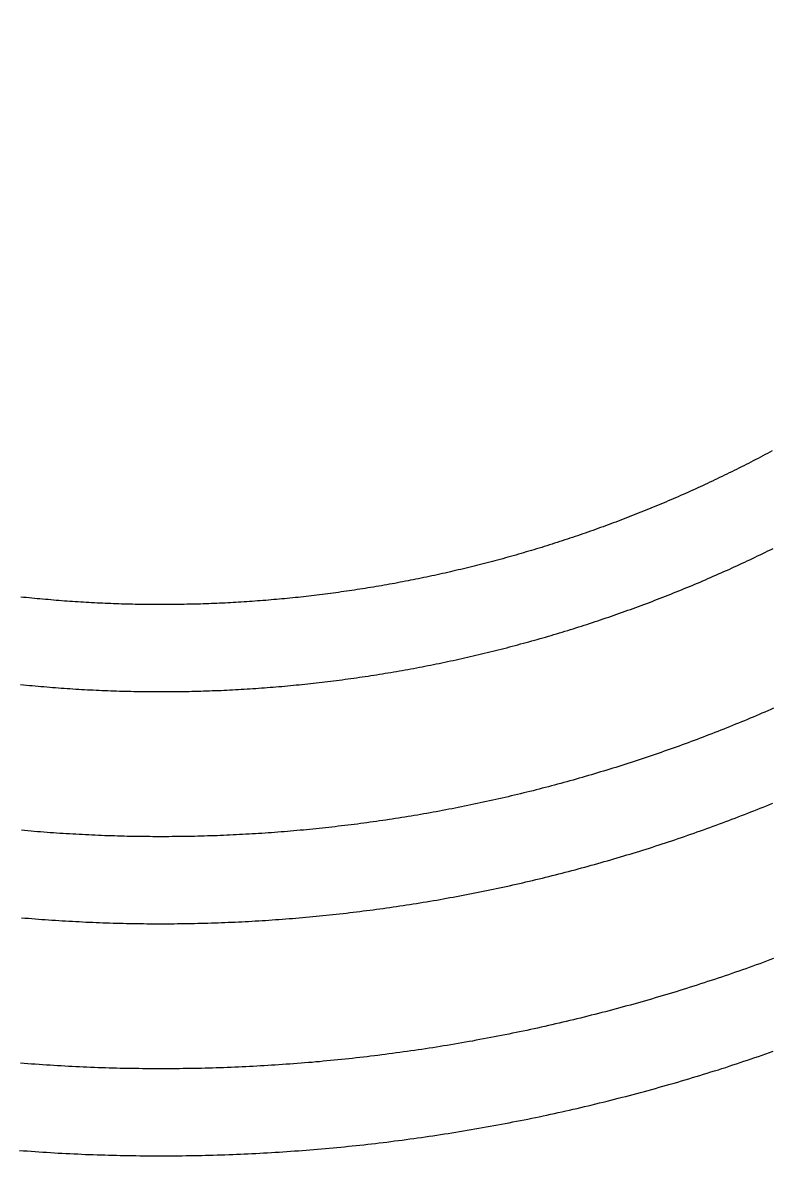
# Model space of a CAD drawing. Header units: inches. Extents: x -43479 to 56521, y -44741 to 59530.
# Drawn here: x -19302 to -18271, y 355 to 1944 of the extents above; entities that cross this region are included whole.
import ezdxf

# ---------------------------------------------------------------- set-up
doc = ezdxf.new("R2010")
doc.units = ezdxf.units.IN
doc.header["$MEASUREMENT"] = 0

# ---------------------------------------------------------------- blocks, each defined once
blk = doc.blocks.new('kanishk_spiralEditV1')
for points in [[(2993.2, -1110.1), (2987.8, -1110.5), (2982.5, -1110.9), (2977.1, -1111.3), (2971.8, -1111.7), (2966.5, -1112), (2961.1, -1112.4), (2955.8, -1112.7), (2950.4, -1113), (2945.1, -1113.4), (2939.8, -1113.7), (2934.4, -1113.9), (2929.1, -1114.2), (2923.7, -1114.5), (2918.4, -1114.8), (2913, -1115), (2907.7, -1115.2), (2902.4, -1115.5), (2897, -1115.7), (2891.7, -1115.9), (2886.3, -1116.1), (2881, -1116.2), (2875.6, -1116.4), (2870.3, -1116.6), (2865, -1116.7), (2859.6, -1116.8), (2854.3, -1117), (2848.9, -1117.1), (2843.6, -1117.2), (2838.2, -1117.3), (2832.9, -1117.3), (2827.5, -1117.4), (2822.2, -1117.5), (2816.8, -1117.5), (2811.5, -1117.5), (2806.2, -1117.6), (2800.8, -1117.6), (2795.5, -1117.6), (2790.1, -1117.6), (2784.8, -1117.5), (2779.4, -1117.5), (2774.1, -1117.5), (2768.8, -1117.4), (2763.4, -1117.3), (2758.1, -1117.3), (2752.7, -1117.2), (2747.4, -1117.1), (2742, -1117), (2736.7, -1116.8), (2731.4, -1116.7), (2726, -1116.6), (2720.7, -1116.4), (2715.4, -1116.2), (2710, -1116), (2704.7, -1115.9), (2699.3, -1115.7), (2694, -1115.4), (2688.7, -1115.2), (2683.3, -1115), (2678, -1114.7), (2672.7, -1114.5), (2667.3, -1114.2), (2662, -1113.9), (2656.7, -1113.6), (2651.4, -1113.3), (2646, -1113), (2640.7, -1112.7), (2635.4, -1112.4), (2630, -1112), (2624.7, -1111.7), (2619.4, -1111.3), (2614.1, -1110.9), (2608.8, -1110.5), (2603.4, -1110.1), (2598.1, -1109.7), (2592.8, -1109.3), (2587.5, -1108.8), (2582.2, -1108.4), (2576.8, -1107.9), (2571.5, -1107.5), (2566.2, -1107), (2560.9, -1106.5), (2555.6, -1106), (2550.3, -1105.5), (2545, -1105), (2539.7, -1104.4), (2534.4, -1103.9), (2529.1, -1103.3), (2523.8, -1102.7), (2518.5, -1102.2), (2513.2, -1101.6), (2507.9, -1101), (2502.6, -1100.4), (2497.3, -1099.7), (2492, -1099.1), (2486.7, -1098.5), (2481.4, -1097.8), (2476.1, -1097.1), (2470.8, -1096.4), (2465.5, -1095.8), (2460.3, -1095.1), (2455, -1094.3), (2449.7, -1093.6), (2444.4, -1092.9), (2439.1, -1092.1), (2433.9, -1091.4), (2428.6, -1090.6), (2423.3, -1089.8), (2418.1, -1089), (2412.8, -1088.2), (2407.5, -1087.4), (2402.3, -1086.6), (2397, -1085.8), (2391.7, -1084.9), (2386.5, -1084.1), (2381.2, -1083.2), (2376, -1082.3), (2370.7, -1081.4), (2365.5, -1080.5), (2360.2, -1079.6), (2355, -1078.7), (2349.7, -1077.8), (2344.5, -1076.8), (2339.3, -1075.9), (2334, -1074.9), (2328.8, -1073.9), (2323.6, -1072.9), (2318.3, -1071.9), (2313.1, -1070.9), (2307.9, -1069.9), (2302.6, -1068.9), (2297.4, -1067.8), (2292.2, -1066.8), (2287, -1065.7), (2281.8, -1064.7), (2276.6, -1063.6), (2271.4, -1062.5), (2266.2, -1061.4), (2261, -1060.2), (2255.8, -1059.1), (2250.6, -1058), (2245.4, -1056.8), (2240.2, -1055.7), (2235, -1054.5), (2229.8, -1053.3), (2224.6, -1052.1), (2219.4, -1050.9), (2214.3, -1049.7), (2209.1, -1048.5), (2203.9, -1047.2), (2198.7, -1046), (2193.6, -1044.7), (2188.4, -1043.5), (2183.2, -1042.2), (2178.1, -1040.9), (2172.9, -1039.6), (2167.8, -1038.3), (2162.6, -1036.9), (2157.5, -1035.6), (2152.3, -1034.3), (2147.2, -1032.9), (2142.1, -1031.6), (2136.9, -1030.2), (2131.8, -1028.8), (2126.7, -1027.4), (2121.5, -1026), (2116.4, -1024.6), (2111.3, -1023.1), (2106.2, -1021.7), (2101.1, -1020.2), (2096, -1018.8), (2090.9, -1017.3), (2085.8, -1015.8), (2080.7, -1014.3), (2075.6, -1012.8), (2070.5, -1011.3), (2065.4, -1009.8), (2060.3, -1008.2), (2055.2, -1006.7), (2050.1, -1005.1), (2045.1, -1003.6), (2040, -1002), (2034.9, -1000.4), (2029.8, -998.8), (2024.8, -997.2), (2019.7, -995.6), (2014.7, -993.9), (2009.6, -992.3), (2004.6, -990.6), (1999.5, -989), (1994.5, -987.3), (1989.5, -985.6), (1984.4, -983.9), (1979.4, -982.2), (1974.4, -980.5), (1969.4, -978.8), (1964.3, -977), (1959.3, -975.3), (1954.3, -973.5)], [(2990.4, -789.4), (2985.7, -789.8), (2981, -790.2), (2976.4, -790.5), (2971.7, -790.9), (2967, -791.3), (2962.4, -791.6), (2957.7, -792), (2953, -792.3), (2948.4, -792.6), (2943.7, -792.9), (2939, -793.2), (2934.3, -793.5), (2929.7, -793.8), (2925, -794.1), (2920.3, -794.3), (2915.7, -794.6), (2911, -794.8), (2906.3, -795), (2901.6, -795.3), (2897, -795.5), (2892.3, -795.7), (2887.6, -795.9), (2882.9, -796), (2878.3, -796.2), (2873.6, -796.4), (2868.9, -796.5), (2864.2, -796.7), (2859.6, -796.8), (2854.9, -796.9), (2850.2, -797.1), (2845.5, -797.2), (2840.9, -797.2), (2836.2, -797.3), (2831.5, -797.4), (2826.8, -797.5), (2822.2, -797.5), (2817.5, -797.6), (2812.8, -797.6), (2808.1, -797.6), (2803.5, -797.6), (2798.8, -797.7), (2794.1, -797.7), (2789.4, -797.6), (2784.8, -797.6), (2780.1, -797.6), (2775.4, -797.5), (2770.7, -797.5), (2766.1, -797.4), (2761.4, -797.3), (2756.7, -797.3), (2752.1, -797.2), (2747.4, -797.1), (2742.7, -797), (2738, -796.8), (2733.4, -796.7), (2728.7, -796.6), (2724, -796.4), (2719.4, -796.3), (2714.7, -796.1), (2710, -795.9), (2705.4, -795.7), (2700.7, -795.5), (2696, -795.3), (2691.4, -795.1), (2686.7, -794.9), (2682.1, -794.6), (2677.4, -794.4), (2672.7, -794.1), (2668.1, -793.8), (2663.4, -793.6), (2658.8, -793.3), (2654.1, -793), (2649.4, -792.7), (2644.8, -792.4), (2640.1, -792), (2635.5, -791.7), (2630.8, -791.4), (2626.2, -791), (2621.5, -790.6), (2616.9, -790.3), (2612.2, -789.9), (2607.6, -789.5), (2602.9, -789.1), (2598.3, -788.7), (2593.6, -788.2), (2589, -787.8), (2584.3, -787.4), (2579.7, -786.9), (2575.1, -786.4), (2570.4, -786), (2565.8, -785.5), (2561.1, -785), (2556.5, -784.5), (2551.9, -784), (2547.2, -783.5), (2542.6, -782.9), (2538, -782.4), (2533.4, -781.8), (2528.7, -781.3), (2524.1, -780.7), (2519.5, -780.1), (2514.8, -779.6), (2510.2, -779), (2505.6, -778.3), (2501, -777.7), (2496.4, -777.1), (2491.8, -776.5), (2487.1, -775.8), (2482.5, -775.2), (2477.9, -774.5), (2473.3, -773.8), (2468.7, -773.1), (2464.1, -772.4), (2459.5, -771.7), (2454.9, -771), (2450.3, -770.3), (2445.7, -769.6), (2441.1, -768.8), (2436.5, -768.1), (2431.9, -767.3), (2427.3, -766.5), (2422.7, -765.8), (2418.1, -765), (2413.5, -764.2), (2409, -763.4), (2404.4, -762.5), (2399.8, -761.7), (2395.2, -760.9), (2390.6, -760), (2386.1, -759.2), (2381.5, -758.3), (2376.9, -757.4), (2372.3, -756.5), (2367.8, -755.6), (2363.2, -754.7), (2358.7, -753.8), (2354.1, -752.9), (2349.5, -752), (2345, -751), (2340.4, -750.1), (2335.9, -749.1), (2331.3, -748.1), (2326.8, -747.2), (2322.2, -746.2), (2317.7, -745.2), (2313.2, -744.2), (2308.6, -743.1), (2304.1, -742.1), (2299.5, -741.1), (2295, -740), (2290.5, -739), (2286, -737.9), (2281.4, -736.8), (2276.9, -735.7), (2272.4, -734.7), (2267.9, -733.6), (2263.4, -732.4), (2258.9, -731.3), (2254.4, -730.2), (2249.8, -729), (2245.3, -727.9), (2240.8, -726.7), (2236.3, -725.6), (2231.9, -724.4), (2227.4, -723.2), (2222.9, -722), (2218.4, -720.8), (2213.9, -719.6), (2209.4, -718.3), (2204.9, -717.1), (2200.5, -715.9), (2196, -714.6), (2191.5, -713.4), (2187.1, -712.1), (2182.6, -710.8), (2178.1, -709.5), (2173.7, -708.2), (2169.2, -706.9), (2164.8, -705.6), (2160.3, -704.3), (2155.9, -702.9), (2151.4, -701.6), (2147, -700.2), (2142.6, -698.9), (2138.1, -697.5), (2133.7, -696.1), (2129.3, -694.7), (2124.8, -693.3), (2120.4, -691.9), (2116, -690.5), (2111.6, -689), (2107.2, -687.6), (2102.8, -686.2), (2098.4, -684.7), (2093.9, -683.2), (2089.6, -681.8), (2085.2, -680.3), (2080.8, -678.8), (2076.4, -677.3), (2072, -675.8), (2067.6, -674.2), (2063.2, -672.7), (2058.9, -671.2), (2054.5, -669.6), (2050.1, -668.1), (2045.7, -666.5), (2041.4, -664.9), (2037, -663.3), (2032.7, -661.8), (2028.3, -660.1), (2024, -658.5), (2019.6, -656.9), (2015.3, -655.3), (2011, -653.6), (2006.6, -652), (2002.3, -650.3), (1998, -648.7), (1993.6, -647), (1989.3, -645.3), (1985, -643.6), (1980.7, -641.9), (1976.4, -640.2), (1972.1, -638.5), (1967.8, -636.8), (1963.5, -635), (1959.2, -633.3), (1954.9, -631.5)], [(2991.6, -468), (2987.6, -468.4), (2983.6, -468.8), (2979.6, -469.1), (2975.6, -469.5), (2971.6, -469.9), (2967.6, -470.2), (2963.6, -470.6), (2959.6, -470.9), (2955.6, -471.3), (2951.6, -471.6), (2947.6, -471.9), (2943.6, -472.2), (2939.6, -472.5), (2935.6, -472.8), (2931.6, -473.1), (2927.6, -473.4), (2923.6, -473.6), (2919.6, -473.9), (2915.6, -474.2), (2911.6, -474.4), (2907.6, -474.6), (2903.6, -474.9), (2899.6, -475.1), (2895.6, -475.3), (2891.6, -475.5), (2887.5, -475.7), (2883.5, -475.9), (2879.5, -476), (2875.5, -476.2), (2871.5, -476.4), (2867.5, -476.5), (2863.5, -476.6), (2859.5, -476.8), (2855.5, -476.9), (2851.5, -477), (2847.5, -477.1), (2843.5, -477.2), (2839.5, -477.3), (2835.5, -477.4), (2831.5, -477.5), (2827.5, -477.5), (2823.5, -477.6), (2819.4, -477.6), (2815.4, -477.7), (2811.4, -477.7), (2807.4, -477.7), (2803.4, -477.7), (2799.4, -477.8), (2795.4, -477.8), (2791.4, -477.7), (2787.4, -477.7), (2783.4, -477.7), (2779.4, -477.7), (2775.4, -477.6), (2771.4, -477.6), (2767.4, -477.5), (2763.4, -477.4), (2759.4, -477.4), (2755.4, -477.3), (2751.4, -477.2), (2747.4, -477.1), (2743.4, -477), (2739.4, -476.8), (2735.4, -476.7), (2731.4, -476.6), (2727.4, -476.4), (2723.4, -476.3), (2719.4, -476.1), (2715.4, -476), (2711.4, -475.8), (2707.4, -475.6), (2703.4, -475.4), (2699.4, -475.2), (2695.4, -475), (2691.4, -474.8), (2687.4, -474.5), (2683.5, -474.3), (2679.5, -474.1), (2675.5, -473.8), (2671.5, -473.5), (2667.5, -473.3), (2663.5, -473), (2659.5, -472.7), (2655.5, -472.4), (2651.6, -472.1), (2647.6, -471.8), (2643.6, -471.5), (2639.6, -471.1), (2635.6, -470.8), (2631.6, -470.5), (2627.7, -470.1), (2623.7, -469.8), (2619.7, -469.4), (2615.7, -469), (2611.8, -468.6), (2607.8, -468.2), (2603.8, -467.8), (2599.8, -467.4), (2595.9, -467), (2591.9, -466.6), (2587.9, -466.1), (2584, -465.7), (2580, -465.2), (2576, -464.8), (2572.1, -464.3), (2568.1, -463.8), (2564.1, -463.3), (2560.2, -462.8), (2556.2, -462.3), (2552.3, -461.8), (2548.3, -461.3), (2544.3, -460.8), (2540.4, -460.2), (2536.4, -459.7), (2532.5, -459.2), (2528.5, -458.6), (2524.6, -458), (2520.6, -457.4), (2516.7, -456.9), (2512.7, -456.3), (2508.8, -455.7), (2504.9, -455.1), (2500.9, -454.4), (2497, -453.8), (2493, -453.2), (2489.1, -452.5), (2485.2, -451.9), (2481.2, -451.2), (2477.3, -450.6), (2473.4, -449.9), (2469.5, -449.2), (2465.5, -448.5), (2461.6, -447.8), (2457.7, -447.1), (2453.8, -446.4), (2449.9, -445.7), (2445.9, -444.9), (2442, -444.2), (2438.1, -443.4), (2434.2, -442.7), (2430.3, -441.9), (2426.4, -441.1), (2422.5, -440.4), (2418.6, -439.6), (2414.7, -438.8), (2410.8, -438), (2406.9, -437.2), (2403, -436.3), (2399.1, -435.5), (2395.2, -434.7), (2391.3, -433.8), (2387.4, -433), (2383.5, -432.1), (2379.6, -431.2), (2375.7, -430.3), (2371.9, -429.5), (2368, -428.6), (2364.1, -427.7), (2360.2, -426.8), (2356.4, -425.8), (2352.5, -424.9), (2348.6, -424), (2344.8, -423), (2340.9, -422.1), (2337, -421.1), (2333.2, -420.1), (2329.3, -419.2), (2325.5, -418.2), (2321.6, -417.2), (2317.8, -416.2), (2313.9, -415.2), (2310.1, -414.2), (2306.2, -413.2), (2302.4, -412.1), (2298.6, -411.1), (2294.7, -410), (2290.9, -409), (2287.1, -407.9), (2283.2, -406.8), (2279.4, -405.8), (2275.6, -404.7), (2271.8, -403.6), (2267.9, -402.5), (2264.1, -401.4), (2260.3, -400.2), (2256.5, -399.1), (2252.7, -398), (2248.9, -396.8), (2245.1, -395.7), (2241.3, -394.5), (2237.5, -393.4), (2233.7, -392.2), (2229.9, -391), (2226.1, -389.8), (2222.3, -388.6), (2218.5, -387.4), (2214.8, -386.2), (2211, -385), (2207.2, -383.7), (2203.4, -382.5), (2199.7, -381.3), (2195.9, -380), (2192.1, -378.7), (2188.4, -377.5), (2184.6, -376.2), (2180.8, -374.9), (2177.1, -373.6), (2173.3, -372.3), (2169.6, -371), (2165.9, -369.7), (2162.1, -368.4), (2158.4, -367), (2154.6, -365.7), (2150.9, -364.4), (2147.2, -363), (2143.5, -361.6), (2139.7, -360.3), (2136, -358.9), (2132.3, -357.5), (2128.6, -356.1), (2124.9, -354.7), (2121.2, -353.3), (2117.5, -351.9), (2113.8, -350.5), (2110.1, -349), (2106.4, -347.6), (2102.7, -346.2), (2099, -344.7), (2095.3, -343.2), (2091.6, -341.8), (2087.9, -340.3), (2084.3, -338.8), (2080.6, -337.3), (2076.9, -335.8), (2073.3, -334.3), (2069.6, -332.8), (2065.9, -331.3), (2062.3, -329.7), (2058.6, -328.2), (2055, -326.7), (2051.3, -325.1), (2047.7, -323.5), (2044.1, -322), (2040.4, -320.4), (2036.8, -318.8), (2033.2, -317.2), (2029.5, -315.6), (2025.9, -314), (2022.3, -312.4), (2018.7, -310.8), (2015.1, -309.2), (2011.5, -307.5), (2007.9, -305.9), (2004.3, -304.2), (2000.7, -302.6), (1997.1, -300.9), (1993.5, -299.2), (1989.9, -297.5), (1986.3, -295.9), (1982.8, -294.2), (1979.2, -292.5), (1975.6, -290.8), (1972.1, -289), (1968.5, -287.3), (1964.9, -285.6), (1961.4, -283.8), (1957.8, -282.1), (1954.3, -280.3)], [(1955.4, -145.9), (1958.7, -147.6), (1961.9, -149.4), (1965.2, -151.1), (1968.5, -152.9), (1971.7, -154.6), (1975, -156.3), (1978.3, -158), (1981.6, -159.7), (1984.9, -161.4), (1988.2, -163.1), (1991.5, -164.8), (1994.8, -166.4), (1998.1, -168.1), (2001.4, -169.8), (2004.7, -171.4), (2008, -173.1), (2011.3, -174.7), (2014.7, -176.4), (2018, -178), (2021.3, -179.6), (2024.7, -181.2), (2028, -182.8), (2031.4, -184.4), (2034.7, -186), (2038, -187.6), (2041.4, -189.2), (2044.8, -190.8), (2048.1, -192.3), (2051.5, -193.9), (2054.8, -195.4), (2058.2, -197), (2061.6, -198.5), (2065, -200.1), (2068.3, -201.6), (2071.7, -203.1), (2075.1, -204.6), (2078.5, -206.1), (2081.9, -207.6), (2085.3, -209.1), (2088.7, -210.6), (2092.1, -212.1), (2095.5, -213.5), (2098.9, -215), (2102.3, -216.4), (2105.8, -217.9), (2109.2, -219.3), (2112.6, -220.8), (2116, -222.2), (2119.5, -223.6), (2122.9, -225), (2126.3, -226.4), (2129.8, -227.8), (2133.2, -229.2), (2136.7, -230.6), (2140.1, -232), (2143.6, -233.3), (2147, -234.7), (2150.5, -236), (2153.9, -237.4), (2157.4, -238.7), (2160.9, -240.1), (2164.3, -241.4), (2167.8, -242.7), (2171.3, -244), (2174.8, -245.3), (2178.2, -246.6), (2181.7, -247.9), (2185.2, -249.2), (2188.7, -250.5), (2192.2, -251.7), (2195.7, -253), (2199.2, -254.3), (2202.7, -255.5), (2206.2, -256.7), (2209.7, -258), (2213.2, -259.2), (2216.7, -260.4), (2220.2, -261.6), (2223.8, -262.8), (2227.3, -264), (2230.8, -265.2), (2234.3, -266.4), (2237.9, -267.6), (2241.4, -268.7), (2244.9, -269.9), (2248.5, -271), (2252, -272.2), (2255.6, -273.3), (2259.1, -274.4), (2262.6, -275.6), (2266.2, -276.7), (2269.8, -277.8), (2273.3, -278.9), (2276.9, -280), (2280.4, -281.1), (2284, -282.1), (2287.6, -283.2), (2291.1, -284.3), (2294.7, -285.3), (2298.3, -286.4), (2301.8, -287.4), (2305.4, -288.4), (2309, -289.5), (2312.6, -290.5), (2316.2, -291.5), (2319.8, -292.5), (2323.3, -293.5), (2326.9, -294.5), (2330.5, -295.5), (2334.1, -296.4), (2337.7, -297.4), (2341.3, -298.4), (2344.9, -299.3), (2348.5, -300.3), (2352.1, -301.2), (2355.7, -302.1), (2359.4, -303), (2363, -304), (2366.6, -304.9), (2370.2, -305.8), (2373.8, -306.6), (2377.4, -307.5), (2381.1, -308.4), (2384.7, -309.3), (2388.3, -310.1), (2392, -311), (2395.6, -311.8), (2399.2, -312.7), (2402.9, -313.5), (2406.5, -314.3), (2410.1, -315.1), (2413.8, -315.9), (2417.4, -316.7), (2421.1, -317.5), (2424.7, -318.3), (2428.4, -319.1), (2432, -319.9), (2435.7, -320.6), (2439.3, -321.4), (2443, -322.1), (2446.6, -322.9), (2450.3, -323.6), (2454, -324.3), (2457.6, -325), (2461.3, -325.7), (2465, -326.4), (2468.6, -327.1), (2472.3, -327.8), (2476, -328.5), (2479.6, -329.2), (2483.3, -329.8), (2487, -330.5), (2490.7, -331.1), (2494.3, -331.8), (2498, -332.4), (2501.7, -333), (2505.4, -333.6), (2509.1, -334.3), (2512.8, -334.9), (2516.5, -335.4), (2520.2, -336), (2523.8, -336.6), (2527.5, -337.2), (2531.2, -337.7), (2534.9, -338.3), (2538.6, -338.8), (2542.3, -339.4), (2546, -339.9), (2549.7, -340.4), (2553.4, -341), (2557.1, -341.5), (2560.8, -342), (2564.5, -342.5), (2568.3, -342.9), (2572, -343.4), (2575.7, -343.9), (2579.4, -344.4), (2583.1, -344.8), (2586.8, -345.3), (2590.5, -345.7), (2594.2, -346.1), (2598, -346.5), (2601.7, -347), (2605.4, -347.4), (2609.1, -347.8), (2612.8, -348.2), (2616.6, -348.5), (2620.3, -348.9), (2624, -349.3), (2627.7, -349.7), (2631.5, -350), (2635.2, -350.4), (2638.9, -350.7), (2642.7, -351), (2646.4, -351.3), (2650.1, -351.7), (2653.8, -352), (2657.6, -352.3), (2661.3, -352.6), (2665, -352.8), (2668.8, -353.1), (2672.5, -353.4), (2676.3, -353.6), (2680, -353.9), (2683.7, -354.1), (2687.5, -354.4), (2691.2, -354.6), (2695, -354.8), (2698.7, -355), (2702.4, -355.2), (2706.2, -355.4), (2709.9, -355.6), (2713.7, -355.8), (2717.4, -356), (2721.2, -356.1), (2724.9, -356.3), (2728.6, -356.4), (2732.4, -356.6), (2736.1, -356.7), (2739.9, -356.8), (2743.6, -357), (2747.4, -357.1), (2751.1, -357.2), (2754.9, -357.3), (2758.6, -357.4), (2762.4, -357.4), (2766.1, -357.5), (2769.9, -357.6), (2773.6, -357.6), (2777.4, -357.7), (2781.1, -357.7), (2784.9, -357.8), (2788.7, -357.8), (2792.4, -357.8), (2796.2, -357.8), (2799.9, -357.8), (2803.7, -357.8), (2807.4, -357.8), (2811.2, -357.8), (2814.9, -357.7), (2818.7, -357.7), (2822.4, -357.6), (2826.2, -357.6), (2829.9, -357.5), (2833.7, -357.5), (2837.5, -357.4), (2841.2, -357.3), (2845, -357.2), (2848.7, -357.1), (2852.5, -357), (2856.2, -356.9), (2860, -356.7), (2863.7, -356.6), (2867.5, -356.5), (2871.2, -356.3), (2875, -356.2), (2878.8, -356), (2882.5, -355.8), (2886.3, -355.6), (2890, -355.5), (2893.8, -355.3), (2897.5, -355.1), (2901.3, -354.8), (2905, -354.6), (2908.8, -354.4), (2912.5, -354.2), (2916.3, -353.9), (2920, -353.7), (2923.8, -353.4), (2927.5, -353.1), (2931.3, -352.9), (2935.1, -352.6), (2938.8, -352.3), (2942.6, -352), (2946.3, -351.7), (2950.1, -351.4), (2953.8, -351), (2957.5, -350.7), (2961.3, -350.4), (2965, -350), (2968.8, -349.7), (2972.5, -349.3), (2976.3, -348.9), (2980, -348.6), (2983.8, -348.2), (2987.5, -347.8), (2991.3, -347.4)], [(1953.6, -500.6), (1957.6, -502.4), (1961.6, -504.1), (1965.6, -505.9), (1969.7, -507.6), (1973.7, -509.3), (1977.7, -511.1), (1981.8, -512.8), (1985.8, -514.5), (1989.8, -516.1), (1993.9, -517.8), (1997.9, -519.5), (2002, -521.2), (2006, -522.8), (2010.1, -524.5), (2014.2, -526.1), (2018.2, -527.7), (2022.3, -529.4), (2026.4, -531), (2030.4, -532.6), (2034.5, -534.2), (2038.6, -535.8), (2042.7, -537.4), (2046.8, -538.9), (2050.9, -540.5), (2055, -542), (2059.1, -543.6), (2063.2, -545.1), (2067.3, -546.7), (2071.4, -548.2), (2075.5, -549.7), (2079.7, -551.2), (2083.8, -552.7), (2087.9, -554.2), (2092, -555.7), (2096.2, -557.1), (2100.3, -558.6), (2104.4, -560), (2108.6, -561.5), (2112.7, -562.9), (2116.9, -564.3), (2121, -565.8), (2125.2, -567.2), (2129.4, -568.6), (2133.5, -570), (2137.7, -571.3), (2141.8, -572.7), (2146, -574.1), (2150.2, -575.4), (2154.4, -576.8), (2158.6, -578.1), (2162.7, -579.5), (2166.9, -580.8), (2171.1, -582.1), (2175.3, -583.4), (2179.5, -584.7), (2183.7, -586), (2187.9, -587.3), (2192.1, -588.5), (2196.3, -589.8), (2200.5, -591.1), (2204.7, -592.3), (2208.9, -593.5), (2213.2, -594.8), (2217.4, -596), (2221.6, -597.2), (2225.8, -598.4), (2230.1, -599.6), (2234.3, -600.8), (2238.5, -601.9), (2242.8, -603.1), (2247, -604.3), (2251.3, -605.4), (2255.5, -606.5), (2259.7, -607.7), (2264, -608.8), (2268.2, -609.9), (2272.5, -611), (2276.8, -612.1), (2281, -613.2), (2285.3, -614.3), (2289.6, -615.3), (2293.8, -616.4), (2298.1, -617.4), (2302.4, -618.5), (2306.6, -619.5), (2310.9, -620.5), (2315.2, -621.5), (2319.5, -622.6), (2323.8, -623.5), (2328, -624.5), (2332.3, -625.5), (2336.6, -626.5), (2340.9, -627.4), (2345.2, -628.4), (2349.5, -629.3), (2353.8, -630.3), (2358.1, -631.2), (2362.4, -632.1), (2366.7, -633), (2371, -633.9), (2375.3, -634.8), (2379.7, -635.7), (2384, -636.6), (2388.3, -637.4), (2392.6, -638.3), (2396.9, -639.1), (2401.3, -639.9), (2405.6, -640.8), (2409.9, -641.6), (2414.2, -642.4), (2418.6, -643.2), (2422.9, -644), (2427.2, -644.8), (2431.6, -645.5), (2435.9, -646.3), (2440.2, -647.1), (2444.6, -647.8), (2448.9, -648.5), (2453.3, -649.3), (2457.6, -650), (2462, -650.7), (2466.3, -651.4), (2470.7, -652.1), (2475, -652.8), (2479.4, -653.4), (2483.7, -654.1), (2488.1, -654.7), (2492.5, -655.4), (2496.8, -656), (2501.2, -656.6), (2505.5, -657.3), (2509.9, -657.9), (2514.3, -658.5), (2518.6, -659.1), (2523, -659.6), (2527.4, -660.2), (2531.8, -660.8), (2536.1, -661.3), (2540.5, -661.9), (2544.9, -662.4), (2549.3, -662.9), (2553.7, -663.4), (2558, -664), (2562.4, -664.5), (2566.8, -664.9), (2571.2, -665.4), (2575.6, -665.9), (2580, -666.4), (2584.3, -666.8), (2588.7, -667.2), (2593.1, -667.7), (2597.5, -668.1), (2601.9, -668.5), (2606.3, -668.9), (2610.7, -669.3), (2615.1, -669.7), (2619.5, -670.1), (2623.9, -670.5), (2628.3, -670.8), (2632.7, -671.2), (2637.1, -671.5), (2641.5, -671.9), (2645.9, -672.2), (2650.3, -672.5), (2654.7, -672.8), (2659.1, -673.1), (2663.5, -673.4), (2667.9, -673.7), (2672.3, -673.9), (2676.8, -674.2), (2681.2, -674.4), (2685.6, -674.7), (2690, -674.9), (2694.4, -675.1), (2698.8, -675.3), (2703.2, -675.5), (2707.6, -675.7), (2712.1, -675.9), (2716.5, -676.1), (2720.9, -676.3), (2725.3, -676.4), (2729.7, -676.6), (2734.1, -676.7), (2738.6, -676.8), (2743, -677), (2747.4, -677.1), (2751.8, -677.2), (2756.2, -677.3), (2760.6, -677.4), (2765.1, -677.4), (2769.5, -677.5), (2773.9, -677.5), (2778.3, -677.6), (2782.8, -677.6), (2787.2, -677.7), (2791.6, -677.7), (2796, -677.7), (2800.4, -677.7), (2804.9, -677.7), (2809.3, -677.7), (2813.7, -677.6), (2818.1, -677.6), (2822.6, -677.5), (2827, -677.5), (2831.4, -677.4), (2835.8, -677.4), (2840.3, -677.3), (2844.7, -677.2), (2849.1, -677.1), (2853.5, -677), (2858, -676.8), (2862.4, -676.7), (2866.8, -676.6), (2871.2, -676.4), (2875.7, -676.3), (2880.1, -676.1), (2884.5, -675.9), (2888.9, -675.7), (2893.3, -675.5), (2897.8, -675.3), (2902.2, -675.1), (2906.6, -674.9), (2911, -674.7), (2915.5, -674.4), (2919.9, -674.2), (2924.3, -673.9), (2928.7, -673.7), (2933.1, -673.4), (2937.6, -673.1), (2942, -672.8), (2946.4, -672.5), (2950.8, -672.2), (2955.2, -671.8), (2959.7, -671.5), (2964.1, -671.2), (2968.5, -670.8), (2972.9, -670.5), (2977.3, -670.1), (2981.7, -669.7), (2986.2, -669.3), (2990.6, -668.9)], [(1953.9, -845.8), (1958.6, -847.5), (1963.3, -849.3), (1968.1, -851), (1972.8, -852.8), (1977.6, -854.5), (1982.4, -856.2), (1987.1, -857.9), (1991.9, -859.6), (1996.7, -861.3), (2001.4, -862.9), (2006.2, -864.6), (2011, -866.2), (2015.8, -867.9), (2020.6, -869.5), (2025.3, -871.1), (2030.1, -872.7), (2034.9, -874.3), (2039.7, -875.9), (2044.6, -877.5), (2049.4, -879.1), (2054.2, -880.6), (2059, -882.2), (2063.8, -883.7), (2068.6, -885.2), (2073.5, -886.8), (2078.3, -888.3), (2083.1, -889.8), (2088, -891.3), (2092.8, -892.7), (2097.6, -894.2), (2102.5, -895.7), (2107.3, -897.1), (2112.2, -898.5), (2117.1, -900), (2121.9, -901.4), (2126.8, -902.8), (2131.6, -904.2), (2136.5, -905.6), (2141.4, -907), (2146.3, -908.3), (2151.1, -909.7), (2156, -911), (2160.9, -912.4), (2165.8, -913.7), (2170.7, -915), (2175.6, -916.3), (2180.5, -917.6), (2185.4, -918.9), (2190.3, -920.2), (2195.2, -921.4), (2200.1, -922.7), (2205, -923.9), (2209.9, -925.2), (2214.8, -926.4), (2219.7, -927.6), (2224.7, -928.8), (2229.6, -930), (2234.5, -931.2), (2239.5, -932.4), (2244.4, -933.5), (2249.3, -934.7), (2254.3, -935.8), (2259.2, -937), (2264.1, -938.1), (2269.1, -939.2), (2274, -940.3), (2279, -941.4), (2283.9, -942.5), (2288.9, -943.5), (2293.9, -944.6), (2298.8, -945.6), (2303.8, -946.7), (2308.7, -947.7), (2313.7, -948.7), (2318.7, -949.7), (2323.7, -950.7), (2328.6, -951.7), (2333.6, -952.7), (2338.6, -953.7), (2343.6, -954.6), (2348.5, -955.6), (2353.5, -956.5), (2358.5, -957.4), (2363.5, -958.3), (2368.5, -959.3), (2373.5, -960.1), (2378.5, -961), (2383.5, -961.9), (2388.5, -962.8), (2393.5, -963.6), (2398.5, -964.5), (2403.5, -965.3), (2408.5, -966.1), (2413.5, -966.9), (2418.5, -967.7), (2423.6, -968.5), (2428.6, -969.3), (2433.6, -970.1), (2438.6, -970.8), (2443.6, -971.6), (2448.7, -972.3), (2453.7, -973), (2458.7, -973.7), (2463.7, -974.4), (2468.8, -975.1), (2473.8, -975.8), (2478.8, -976.5), (2483.9, -977.2), (2488.9, -977.8), (2493.9, -978.5), (2499, -979.1), (2504, -979.7), (2509.1, -980.3), (2514.1, -980.9), (2519.2, -981.5), (2524.2, -982.1), (2529.3, -982.7), (2534.3, -983.2), (2539.4, -983.8), (2544.4, -984.3), (2549.5, -984.8), (2554.5, -985.3), (2559.6, -985.8), (2564.6, -986.3), (2569.7, -986.8), (2574.8, -987.3), (2579.8, -987.8), (2584.9, -988.2), (2589.9, -988.7), (2595, -989.1), (2600.1, -989.5), (2605.1, -989.9), (2610.2, -990.3), (2615.3, -990.7), (2620.4, -991.1), (2625.4, -991.4), (2630.5, -991.8), (2635.6, -992.1), (2640.6, -992.5), (2645.7, -992.8), (2650.8, -993.1), (2655.9, -993.4), (2661, -993.7), (2666, -994), (2671.1, -994.3), (2676.2, -994.5), (2681.3, -994.8), (2686.4, -995), (2691.4, -995.3), (2696.5, -995.5), (2701.6, -995.7), (2706.7, -995.9), (2711.8, -996.1), (2716.9, -996.2), (2721.9, -996.4), (2727, -996.6), (2732.1, -996.7), (2737.2, -996.8), (2742.3, -997), (2747.4, -997.1), (2752.5, -997.2), (2757.6, -997.3), (2762.7, -997.3), (2767.7, -997.4), (2772.8, -997.5), (2777.9, -997.5), (2783, -997.6), (2788.1, -997.6), (2793.2, -997.6), (2798.3, -997.6), (2803.4, -997.6), (2808.5, -997.6), (2813.6, -997.6), (2818.7, -997.5), (2823.8, -997.5), (2828.9, -997.4), (2834, -997.3), (2839, -997.3), (2844.1, -997.2), (2849.2, -997.1), (2854.3, -997), (2859.4, -996.8), (2864.5, -996.7), (2869.6, -996.6), (2874.7, -996.4), (2879.8, -996.2), (2884.9, -996.1), (2890, -995.9), (2895.1, -995.7), (2900.2, -995.5), (2905.3, -995.2), (2910.4, -995), (2915.4, -994.8), (2920.5, -994.5), (2925.6, -994.3), (2930.7, -994), (2935.8, -993.7), (2940.9, -993.4), (2946, -993.1), (2951.1, -992.8), (2956.2, -992.5), (2961.3, -992.1), (2966.3, -991.8), (2971.4, -991.4), (2976.5, -991.1), (2981.6, -990.7), (2986.7, -990.3), (2991.8, -989.9)]]:
    blk.add_lwpolyline(points)

msp = doc.modelspace()

# ---------------------------------------------------------------- linework, layer by layer
msp.add_circle((6520.5, 9529.6), 50000)

# ---------------------------------------------------------------- block references
at = {"xscale": -1, "rotation": 359.9999999999722}
msp.add_blockref('kanishk_spiralEditV1', (-16314.1, 1500), dxfattribs=at)

doc.saveas('drawing.dxf')
